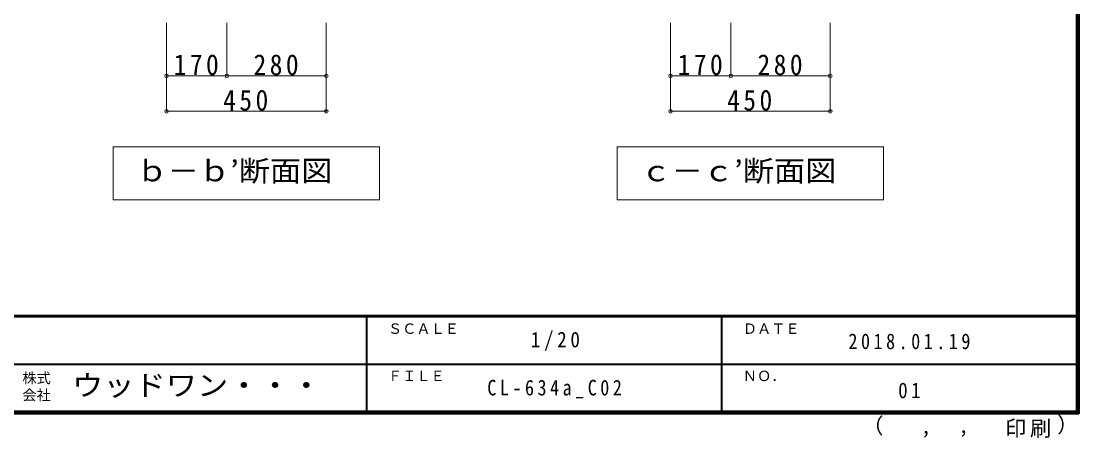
# Model space of a CAD drawing. Units: millimetres, scale not verified. Extents: x -3922 to 3878, y -2932 to 2722.
# Drawn here: x 898 to 3878, y -2932 to -1757 of the extents above; entities that cross this region are included whole.
import ezdxf
from ezdxf.enums import TextEntityAlignment as Align

# ---------------------------------------------------------------- set-up
doc = ezdxf.new("R2010")
doc.units = ezdxf.units.MM
doc.header["$LTSCALE"] = 20
doc.header["$PDMODE"] = 32
doc.header["$PDSIZE"] = 10
for name, color, linetype, lineweight in [('0-A_文字', 7, 'Continuous', 18), ('0-B_寸法', 7, 'Continuous', 9), ('F-1_枠', 6, 'Continuous', 40)]:
    doc.layers.add(name, color=color, linetype=linetype, lineweight=lineweight)
doc.layers.add('F-A_文字', color=7, linetype='Continuous')
doc.styles.add('ＭＳ ゴシック', font='')
doc.styles.get('ＭＳ ゴシック').set_extended_font_data('MS Gothic')

msp = doc.modelspace()

# ---------------------------------------------------------------- linework, layer by layer
at = {"layer": '0-A_文字'}
for p, q in [((1907.47, -2111.27), (1907.47, -2261.27)), ((2577.47, -2111.27), (2577.47, -2261.27)), ((3327.47, -2111.27), (2577.47, -2111.27)), ((3327.47, -2111.27), (3327.47, -2261.27)), ((1157.47, -2261.27), (1907.47, -2261.27)), ((2577.47, -2261.27), (3327.47, -2261.27))]:
    msp.add_line(p, q, dxfattribs=at)
msp.add_lwpolyline([(1907.47, -2111.27), (1157.47, -2111.27), (1157.47, -2261.27)], dxfattribs=at)
at = {"layer": '0-B_寸法', "color": 4}
for p, q in [((1307.47, -2011.27), (1307.47, -1761.27)), ((1477.47, -1911.27), (1477.47, -1761.27)), ((1757.47, -2011.27), (1757.47, -1761.27)), ((2727.47, -2011.27), (2727.47, -1761.27)), ((2897.47, -1911.27), (2897.47, -1761.27)), ((3177.47, -2011.27), (3177.47, -1761.27)), ((1307.47, -1911.27), (1757.47, -1911.27)), ((2727.47, -1911.27), (3177.47, -1911.27)), ((1307.47, -2011.27), (1757.47, -2011.27)), ((2727.47, -2011.27), (3177.47, -2011.27))]:
    msp.add_line(p, q, dxfattribs=at)
at = {"layer": '0-B_寸法'}
for p in [(1307.47, -1911.27), (1477.47, -1911.27), (1757.47, -1911.27), (2727.47, -1911.27), (2897.47, -1911.27), (3177.47, -1911.27), (1307.47, -2011.27), (1757.47, -2011.27), (2727.47, -2011.27), (3177.47, -2011.27)]:
    msp.add_point(p, dxfattribs=at)
at = {"layer": 'F-1_枠'}
for p, q in [((3871.3, 2722.29), (3871.3, -2864.37)), ((3874.63, 2722.29), (3874.63, -2864.37)), ((3877.97, 2722.29), (3877.97, -2864.37)), ((3877.97, -2587.71), (-3922.03, -2587.71)), ((3877.97, -2591.04), (-3922.03, -2591.04)), ((1871.3, -2591.04), (1871.3, -2857.71)), ((2871.3, -2591.04), (2871.3, -2857.71)), ((-22.03, -2724.37), (3871.3, -2724.38)), ((3877.97, -2857.71), (-3922.03, -2857.71)), ((3877.97, -2861.04), (-3922.03, -2861.04)), ((3877.97, -2864.37), (-3922.03, -2864.37))]:
    msp.add_line(p, q, dxfattribs=at)

# ---------------------------------------------------------------- texts
at = {"layer": '0-A_文字', "style": 'ＭＳ ゴシック', "width": 1.1}
for s, p in [('ｂ－ｂ’断面図', (1222.47, -2226.27)), ('ｃ－ｃ’断面図', (2642.47, -2226.27))]:
    msp.add_text(s, height=58.65, dxfattribs=at).set_placement(p, align=Align.BOTTOM_LEFT)
at = {"layer": '0-B_寸法', "char_height": 58.65, "attachment_point": 7, "style": 'ＭＳ ゴシック'}
for s, insert in [('\\T1.27;\\W0.9;170', (1327.47, -1910.06)), ('\\T1.27;\\W0.9;280', (1552.47, -1910.06)), ('\\T1.27;\\W0.9;170', (2747.47, -1910.06)), ('\\T1.27;\\W0.9;280', (2972.47, -1910.06)), ('\\T1.27;\\W0.9;450', (1466.93, -2010.06)), ('\\T1.27;\\W0.9;450', (2886.93, -2010.06))]:
    msp.add_mtext(s, dxfattribs=dict(at, insert=insert))
at = {"layer": 'F-A_文字', "style": 'ＭＳ ゴシック'}
for s, height, p in [('ＳＣＡＬＥ', 29.33, (1931.3, -2647.71)), ('ＤＡＴＥ', 29.33, (2931.3, -2647.71)), ('株式', 29.33, (901.3, -2787.04)), ('ＦＩＬＥ', 29.33, (1931.3, -2781.04)), ('ＮＯ．', 29.33, (2931.3, -2781.04)), ('会社', 29.33, (901.3, -2835.04)), ('（', 43.99, (3267.32, -2933.25)), ('）', 43.99, (3816.9, -2930.46)), (',', 43.99, (3432.15, -2933.25)), (',', 43.99, (3538.1, -2931.39))]:
    msp.add_text(s, height=height, dxfattribs=at).set_placement(p, align=Align.BOTTOM_LEFT)
at = {"layer": 'F-A_文字', "style": 'ＭＳ ゴシック', "width": 1.1}
msp.add_text('ウッドワン・・・', height=58.65, dxfattribs=at).set_placement((1041.3, -2831.04), align=Align.BOTTOM_LEFT)
at = {"layer": 'F-A_文字', "char_height": 43.99, "attachment_point": 7, "style": 'ＭＳ ゴシック'}
for s, insert in [('\\T1.38;\\W0.9;1/20', (2333.8, -2687.71)), ('\\T1.39;\\W0.85;2018.01.19', (3228.8, -2682.71)), ('\\T1.39;\\W0.85;CL-634a_C02', (2211.3, -2821.04)), ('\\T1.36;\\W0.9;01', (3368.8, -2821.04)), ('\\T1.17;印刷', (3670.07, -2932.32))]:
    msp.add_mtext(s, dxfattribs=dict(at, insert=insert))

doc.saveas('drawing.dxf')
